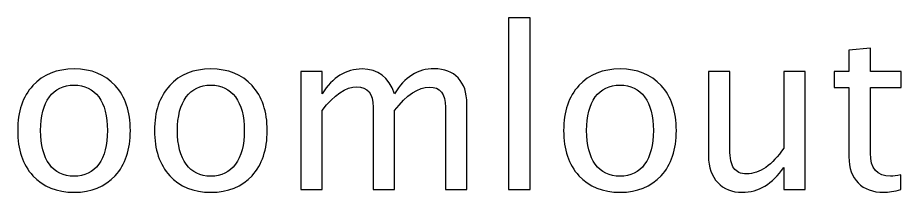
# Model space of a CAD drawing. Header units: centimetres. Extents: x -120 to 105, y -79 to 117.
# Drawn here: x -84.54 to -50.95, y 110.57 to 117.2 of the extents above; entities that cross this region are included whole.
import ezdxf

# ---------------------------------------------------------------- set-up
doc = ezdxf.new("R2010")
doc.units = ezdxf.units.CM
doc.header["$MEASUREMENT"] = 0
doc.layers.add('Layer 1', color=7, linetype='Continuous')

msp = doc.modelspace()

# ---------------------------------------------------------------- linework, layer by layer
at = {"layer": 'Layer 1'}
for points, knots in [([(-65.87333, 110.67044), (-65.87333, 110.67044), (-65.87333, 117.19824), (-65.87333, 117.19824), (-65.87333, 117.19824), (-65.87333, 117.19824), (-65.06053, 117.19824), (-65.06053, 117.19824), (-65.06053, 117.19824), (-65.06053, 117.19824), (-65.06053, 110.67044), (-65.06053, 110.67044), (-65.06053, 110.67044), (-65.06053, 110.67044), (-65.87333, 110.67044), (-65.87333, 110.67044)], [0, 0, 0, 0, 0.2, 0.2, 0.2, 0.2, 0.4, 0.4, 0.4, 0.4, 0.6, 0.6, 0.6, 0.6, 1, 1, 1, 1]), ([(-50.96352, 110.67185), (-51.2147, 110.60271), (-51.43342, 110.56884), (-51.61827, 110.56884), (-51.61827, 110.56884), (-52.03314, 110.56884), (-52.35629, 110.68737), (-52.58771, 110.92444), (-52.58771, 110.92444), (-52.82054, 111.16151), (-52.93625, 111.4903), (-52.93625, 111.91222), (-52.93625, 111.91222), (-52.93625, 111.91222), (-52.93625, 114.54817), (-52.93625, 114.54817), (-52.93625, 114.54817), (-52.93625, 114.54817), (-53.49788, 114.54817), (-53.49788, 114.54817), (-53.49788, 114.54817), (-53.49788, 114.54817), (-53.49788, 115.15778), (-53.49788, 115.15778), (-53.49788, 115.15778), (-53.49788, 115.15778), (-52.93625, 115.15778), (-52.93625, 115.15778), (-52.93625, 115.15778), (-52.93625, 115.15778), (-52.93625, 115.96916), (-52.93625, 115.96916), (-52.93625, 115.96916), (-52.93625, 115.96916), (-52.12345, 116.04678), (-52.12345, 116.04678), (-52.12345, 116.04678), (-52.12345, 116.04678), (-52.12345, 115.15778), (-52.12345, 115.15778), (-52.12345, 115.15778), (-52.12345, 115.15778), (-50.94659, 115.15778), (-50.94659, 115.15778), (-50.94659, 115.15778), (-50.94659, 115.15778), (-50.94659, 114.54817), (-50.94659, 114.54817), (-50.94659, 114.54817), (-50.94659, 114.54817), (-52.12345, 114.54817), (-52.12345, 114.54817), (-52.12345, 114.54817), (-52.12345, 114.54817), (-52.12345, 112.05897), (-52.12345, 112.05897), (-52.12345, 112.05897), (-52.12345, 111.47195), (-51.86804, 111.17844), (-51.35863, 111.17844), (-51.35863, 111.17844), (-51.24997, 111.17844), (-51.11874, 111.19678), (-50.96352, 111.23206), (-50.96352, 111.23206), (-50.96352, 111.23206), (-50.96352, 110.67185), (-50.96352, 110.67185)], [0, 0, 0, 0, 0.05555556, 0.05555556, 0.05555556, 0.05555556, 0.11111111, 0.11111111, 0.11111111, 0.11111111, 0.16666667, 0.16666667, 0.16666667, 0.16666667, 0.22222222, 0.22222222, 0.22222222, 0.22222222, 0.27777778, 0.27777778, 0.27777778, 0.27777778, 0.33333333, 0.33333333, 0.33333333, 0.33333333, 0.38888889, 0.38888889, 0.38888889, 0.38888889, 0.44444444, 0.44444444, 0.44444444, 0.44444444, 0.5, 0.5, 0.5, 0.5, 0.55555556, 0.55555556, 0.55555556, 0.55555556, 0.61111111, 0.61111111, 0.61111111, 0.61111111, 0.66666667, 0.66666667, 0.66666667, 0.66666667, 0.72222222, 0.72222222, 0.72222222, 0.72222222, 0.77777778, 0.77777778, 0.77777778, 0.77777778, 0.83333333, 0.83333333, 0.83333333, 0.83333333, 0.88888889, 0.88888889, 0.88888889, 0.88888889, 1, 1, 1, 1]), ([(-82.39463, 110.56884), (-83.05362, 110.56884), (-83.57573, 110.7791), (-83.95956, 111.19961), (-83.95956, 111.19961), (-84.34479, 111.62012), (-84.5367, 112.19162), (-84.5367, 112.9127), (-84.5367, 112.9127), (-84.5367, 113.63236), (-84.34479, 114.20245), (-83.95956, 114.62155), (-83.95956, 114.62155), (-83.57573, 115.04065), (-83.05362, 115.25091), (-82.39463, 115.25091), (-82.39463, 115.25091), (-81.73564, 115.25091), (-81.21353, 115.04065), (-80.82971, 114.62155), (-80.82971, 114.62155), (-80.44448, 114.20245), (-80.25256, 113.63236), (-80.25256, 112.9127), (-80.25256, 112.9127), (-80.25256, 112.19162), (-80.44448, 111.62012), (-80.82971, 111.19961), (-80.82971, 111.19961), (-81.21353, 110.7791), (-81.73564, 110.56884), (-82.39463, 110.56884)], [0, 0, 0, 0, 0.11111111, 0.11111111, 0.11111111, 0.11111111, 0.22222222, 0.22222222, 0.22222222, 0.22222222, 0.33333333, 0.33333333, 0.33333333, 0.33333333, 0.44444444, 0.44444444, 0.44444444, 0.44444444, 0.55555556, 0.55555556, 0.55555556, 0.55555556, 0.66666667, 0.66666667, 0.66666667, 0.66666667, 0.77777778, 0.77777778, 0.77777778, 0.77777778, 1, 1, 1, 1]), ([(-77.19327, 110.56884), (-77.85226, 110.56884), (-78.37437, 110.7791), (-78.7582, 111.19961), (-78.7582, 111.19961), (-79.14343, 111.62012), (-79.33534, 112.19162), (-79.33534, 112.9127), (-79.33534, 112.9127), (-79.33534, 113.63236), (-79.14343, 114.20245), (-78.7582, 114.62155), (-78.7582, 114.62155), (-78.37437, 115.04065), (-77.85226, 115.25091), (-77.19327, 115.25091), (-77.19327, 115.25091), (-76.53428, 115.25091), (-76.01217, 115.04065), (-75.62835, 114.62155), (-75.62835, 114.62155), (-75.24312, 114.20245), (-75.0512, 113.63236), (-75.0512, 112.9127), (-75.0512, 112.9127), (-75.0512, 112.19162), (-75.24312, 111.62012), (-75.62835, 111.19961), (-75.62835, 111.19961), (-76.01217, 110.7791), (-76.53428, 110.56884), (-77.19327, 110.56884)], [0, 0, 0, 0, 0.11111111, 0.11111111, 0.11111111, 0.11111111, 0.22222222, 0.22222222, 0.22222222, 0.22222222, 0.33333333, 0.33333333, 0.33333333, 0.33333333, 0.44444444, 0.44444444, 0.44444444, 0.44444444, 0.55555556, 0.55555556, 0.55555556, 0.55555556, 0.66666667, 0.66666667, 0.66666667, 0.66666667, 0.77777778, 0.77777778, 0.77777778, 0.77777778, 1, 1, 1, 1]), ([(-73.77838, 110.67044), (-73.77838, 110.67044), (-73.77838, 115.15778), (-73.77838, 115.15778), (-73.77838, 115.15778), (-73.77838, 115.15778), (-72.96558, 115.15778), (-72.96558, 115.15778), (-72.96558, 115.15778), (-72.96558, 115.15778), (-72.96558, 114.3097), (-72.96558, 114.3097), (-72.96558, 114.3097), (-72.56906, 114.93764), (-72.06106, 115.25091), (-71.43876, 115.25091), (-71.43876, 115.25091), (-70.83903, 115.25091), (-70.43122, 114.93764), (-70.21391, 114.3097), (-70.21391, 114.3097), (-69.82868, 114.94329), (-69.32632, 115.25938), (-68.70967, 115.25938), (-68.70967, 115.25938), (-68.31597, 115.25938), (-68.00976, 115.14366), (-67.79103, 114.91083), (-67.79103, 114.91083), (-67.57231, 114.678), (-67.46224, 114.35203), (-67.46224, 113.93293), (-67.46224, 113.93293), (-67.46224, 113.93293), (-67.46224, 110.67044), (-67.46224, 110.67044), (-67.46224, 110.67044), (-67.46224, 110.67044), (-68.27504, 110.67044), (-68.27504, 110.67044), (-68.27504, 110.67044), (-68.27504, 110.67044), (-68.27504, 113.79887), (-68.27504, 113.79887), (-68.27504, 113.79887), (-68.27504, 114.3097), (-68.47824, 114.56511), (-68.88464, 114.56511), (-68.88464, 114.56511), (-69.30657, 114.56511), (-69.74966, 114.26736), (-70.21391, 113.67046), (-70.21391, 113.67046), (-70.21391, 113.67046), (-70.21391, 110.67044), (-70.21391, 110.67044), (-70.21391, 110.67044), (-70.21391, 110.67044), (-71.02671, 110.67044), (-71.02671, 110.67044), (-71.02671, 110.67044), (-71.02671, 110.67044), (-71.02671, 113.8017), (-71.02671, 113.8017), (-71.02671, 113.8017), (-71.02671, 114.31675), (-71.23273, 114.57357), (-71.64619, 114.57357), (-71.64619, 114.57357), (-72.05682, 114.57357), (-72.49709, 114.27442), (-72.96558, 113.6747), (-72.96558, 113.6747), (-72.96558, 113.6747), (-72.96558, 110.67044), (-72.96558, 110.67044), (-72.96558, 110.67044), (-72.96558, 110.67044), (-73.77838, 110.67044), (-73.77838, 110.67044)], [0, 0, 0, 0, 0.04761905, 0.04761905, 0.04761905, 0.04761905, 0.0952381, 0.0952381, 0.0952381, 0.0952381, 0.14285714, 0.14285714, 0.14285714, 0.14285714, 0.19047619, 0.19047619, 0.19047619, 0.19047619, 0.23809524, 0.23809524, 0.23809524, 0.23809524, 0.28571429, 0.28571429, 0.28571429, 0.28571429, 0.33333333, 0.33333333, 0.33333333, 0.33333333, 0.38095238, 0.38095238, 0.38095238, 0.38095238, 0.42857143, 0.42857143, 0.42857143, 0.42857143, 0.47619048, 0.47619048, 0.47619048, 0.47619048, 0.52380952, 0.52380952, 0.52380952, 0.52380952, 0.57142857, 0.57142857, 0.57142857, 0.57142857, 0.61904762, 0.61904762, 0.61904762, 0.61904762, 0.66666667, 0.66666667, 0.66666667, 0.66666667, 0.71428571, 0.71428571, 0.71428571, 0.71428571, 0.76190476, 0.76190476, 0.76190476, 0.76190476, 0.80952381, 0.80952381, 0.80952381, 0.80952381, 0.85714286, 0.85714286, 0.85714286, 0.85714286, 0.9047619, 0.9047619, 0.9047619, 0.9047619, 1, 1, 1, 1]), ([(-61.63999, 110.56884), (-62.29898, 110.56884), (-62.82109, 110.7791), (-63.20492, 111.19961), (-63.20492, 111.19961), (-63.59015, 111.62012), (-63.78206, 112.19162), (-63.78206, 112.9127), (-63.78206, 112.9127), (-63.78206, 113.63236), (-63.59015, 114.20245), (-63.20492, 114.62155), (-63.20492, 114.62155), (-62.82109, 115.04065), (-62.29898, 115.25091), (-61.63999, 115.25091), (-61.63999, 115.25091), (-60.981, 115.25091), (-60.45889, 115.04065), (-60.07507, 114.62155), (-60.07507, 114.62155), (-59.68984, 114.20245), (-59.49792, 113.63236), (-59.49792, 112.9127), (-59.49792, 112.9127), (-59.49792, 112.19162), (-59.68984, 111.62012), (-60.07507, 111.19961), (-60.07507, 111.19961), (-60.45889, 110.7791), (-60.981, 110.56884), (-61.63999, 110.56884)], [0, 0, 0, 0, 0.11111111, 0.11111111, 0.11111111, 0.11111111, 0.22222222, 0.22222222, 0.22222222, 0.22222222, 0.33333333, 0.33333333, 0.33333333, 0.33333333, 0.44444444, 0.44444444, 0.44444444, 0.44444444, 0.55555556, 0.55555556, 0.55555556, 0.55555556, 0.66666667, 0.66666667, 0.66666667, 0.66666667, 0.77777778, 0.77777778, 0.77777778, 0.77777778, 1, 1, 1, 1]), ([(-55.41417, 110.67044), (-55.41417, 110.67044), (-55.41417, 111.51428), (-55.41417, 111.51428), (-55.41417, 111.51428), (-55.84738, 110.88352), (-56.37372, 110.56884), (-56.99179, 110.56884), (-56.99179, 110.56884), (-57.38408, 110.56884), (-57.69593, 110.69161), (-57.92736, 110.93855), (-57.92736, 110.93855), (-58.16019, 111.1855), (-58.2759, 111.51711), (-58.2759, 111.93621), (-58.2759, 111.93621), (-58.2759, 111.93621), (-58.2759, 115.15778), (-58.2759, 115.15778), (-58.2759, 115.15778), (-58.2759, 115.15778), (-57.4631, 115.15778), (-57.4631, 115.15778), (-57.4631, 115.15778), (-57.4631, 115.15778), (-57.4631, 112.2015), (-57.4631, 112.2015), (-57.4631, 112.2015), (-57.4631, 111.86424), (-57.41371, 111.62576), (-57.31634, 111.48465), (-57.31634, 111.48465), (-57.21757, 111.34213), (-57.05388, 111.27157), (-56.82387, 111.27157), (-56.82387, 111.27157), (-56.32715, 111.27157), (-55.85584, 111.59754), (-55.41417, 112.25089), (-55.41417, 112.25089), (-55.41417, 112.25089), (-55.41417, 115.15778), (-55.41417, 115.15778), (-55.41417, 115.15778), (-55.41417, 115.15778), (-54.60136, 115.15778), (-54.60136, 115.15778), (-54.60136, 115.15778), (-54.60136, 115.15778), (-54.60136, 110.67044), (-54.60136, 110.67044), (-54.60136, 110.67044), (-54.60136, 110.67044), (-55.41417, 110.67044), (-55.41417, 110.67044)], [0, 0, 0, 0, 0.06666667, 0.06666667, 0.06666667, 0.06666667, 0.13333333, 0.13333333, 0.13333333, 0.13333333, 0.2, 0.2, 0.2, 0.2, 0.26666667, 0.26666667, 0.26666667, 0.26666667, 0.33333333, 0.33333333, 0.33333333, 0.33333333, 0.4, 0.4, 0.4, 0.4, 0.46666667, 0.46666667, 0.46666667, 0.46666667, 0.53333333, 0.53333333, 0.53333333, 0.53333333, 0.6, 0.6, 0.6, 0.6, 0.66666667, 0.66666667, 0.66666667, 0.66666667, 0.73333333, 0.73333333, 0.73333333, 0.73333333, 0.8, 0.8, 0.8, 0.8, 0.86666667, 0.86666667, 0.86666667, 0.86666667, 1, 1, 1, 1]), ([(-82.39604, 111.17844), (-81.99388, 111.17844), (-81.68061, 111.32943), (-81.45765, 111.63282), (-81.45765, 111.63282), (-81.23611, 111.9348), (-81.12463, 112.36236), (-81.12463, 112.9127), (-81.12463, 112.9127), (-81.12463, 113.46162), (-81.23611, 113.88777), (-81.45765, 114.18975), (-81.45765, 114.18975), (-81.68061, 114.49032), (-81.99388, 114.64131), (-82.39604, 114.64131), (-82.39604, 114.64131), (-82.79962, 114.64131), (-83.11289, 114.49032), (-83.33302, 114.18975), (-83.33302, 114.18975), (-83.55457, 113.88777), (-83.66463, 113.46162), (-83.66463, 112.9127), (-83.66463, 112.9127), (-83.66463, 112.36236), (-83.55457, 111.9348), (-83.33302, 111.63282), (-83.33302, 111.63282), (-83.11289, 111.32943), (-82.79962, 111.17844), (-82.39604, 111.17844)], [0, 0, 0, 0, 0.11111111, 0.11111111, 0.11111111, 0.11111111, 0.22222222, 0.22222222, 0.22222222, 0.22222222, 0.33333333, 0.33333333, 0.33333333, 0.33333333, 0.44444444, 0.44444444, 0.44444444, 0.44444444, 0.55555556, 0.55555556, 0.55555556, 0.55555556, 0.66666667, 0.66666667, 0.66666667, 0.66666667, 0.77777778, 0.77777778, 0.77777778, 0.77777778, 1, 1, 1, 1]), ([(-77.19468, 111.17844), (-76.79252, 111.17844), (-76.47925, 111.32943), (-76.25629, 111.63282), (-76.25629, 111.63282), (-76.03475, 111.9348), (-75.92327, 112.36236), (-75.92327, 112.9127), (-75.92327, 112.9127), (-75.92327, 113.46162), (-76.03475, 113.88777), (-76.25629, 114.18975), (-76.25629, 114.18975), (-76.47925, 114.49032), (-76.79252, 114.64131), (-77.19468, 114.64131), (-77.19468, 114.64131), (-77.59826, 114.64131), (-77.91153, 114.49032), (-78.13166, 114.18975), (-78.13166, 114.18975), (-78.35321, 113.88777), (-78.46327, 113.46162), (-78.46327, 112.9127), (-78.46327, 112.9127), (-78.46327, 112.36236), (-78.35321, 111.9348), (-78.13166, 111.63282), (-78.13166, 111.63282), (-77.91153, 111.32943), (-77.59826, 111.17844), (-77.19468, 111.17844)], [0, 0, 0, 0, 0.11111111, 0.11111111, 0.11111111, 0.11111111, 0.22222222, 0.22222222, 0.22222222, 0.22222222, 0.33333333, 0.33333333, 0.33333333, 0.33333333, 0.44444444, 0.44444444, 0.44444444, 0.44444444, 0.55555556, 0.55555556, 0.55555556, 0.55555556, 0.66666667, 0.66666667, 0.66666667, 0.66666667, 0.77777778, 0.77777778, 0.77777778, 0.77777778, 1, 1, 1, 1]), ([(-61.6414, 111.17844), (-61.23924, 111.17844), (-60.92597, 111.32943), (-60.70301, 111.63282), (-60.70301, 111.63282), (-60.48147, 111.9348), (-60.36999, 112.36236), (-60.36999, 112.9127), (-60.36999, 112.9127), (-60.36999, 113.46162), (-60.48147, 113.88777), (-60.70301, 114.18975), (-60.70301, 114.18975), (-60.92597, 114.49032), (-61.23924, 114.64131), (-61.6414, 114.64131), (-61.6414, 114.64131), (-62.04498, 114.64131), (-62.35825, 114.49032), (-62.57838, 114.18975), (-62.57838, 114.18975), (-62.79993, 113.88777), (-62.90999, 113.46162), (-62.90999, 112.9127), (-62.90999, 112.9127), (-62.90999, 112.36236), (-62.79993, 111.9348), (-62.57838, 111.63282), (-62.57838, 111.63282), (-62.35825, 111.32943), (-62.04498, 111.17844), (-61.6414, 111.17844)], [0, 0, 0, 0, 0.11111111, 0.11111111, 0.11111111, 0.11111111, 0.22222222, 0.22222222, 0.22222222, 0.22222222, 0.33333333, 0.33333333, 0.33333333, 0.33333333, 0.44444444, 0.44444444, 0.44444444, 0.44444444, 0.55555556, 0.55555556, 0.55555556, 0.55555556, 0.66666667, 0.66666667, 0.66666667, 0.66666667, 0.77777778, 0.77777778, 0.77777778, 0.77777778, 1, 1, 1, 1])]:
    msp.add_open_spline(points, degree=3, knots=knots, dxfattribs=at)

doc.saveas('drawing.dxf')
